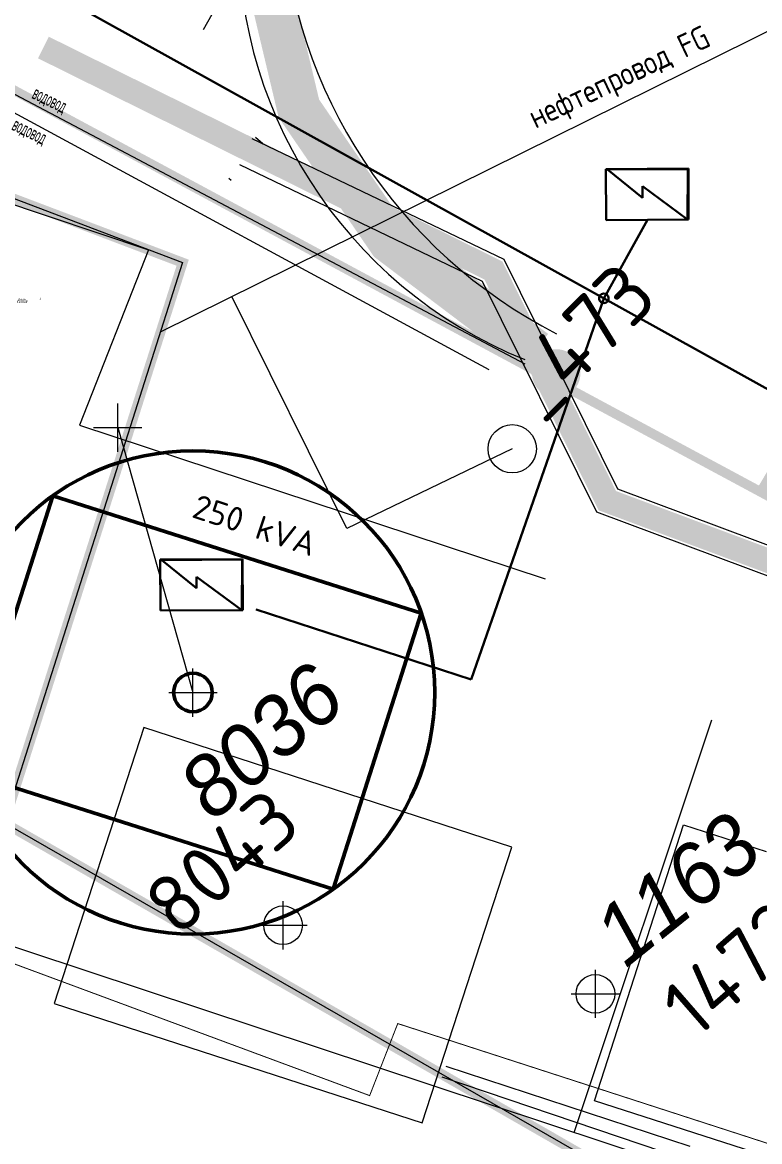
# Model space of a CAD drawing. Header units: millimetres. Extents: x 519 to 9564855, y -810 to 5021775.
# Drawn here: x 9531292.5 to 9531445, y 5000000.7 to 5000232.4 of the extents above; entities that cross this region are included whole.
import ezdxf

# ---------------------------------------------------------------- set-up
doc = ezdxf.new("R2010")
doc.units = ezdxf.units.MM
doc.header["$LTSCALE"] = 2
doc.header["$MEASUREMENT"] = 0
doc.header["$PDMODE"] = 2
doc.header["$PDSIZE"] = 5
doc.linetypes.add('1', pattern=[0])
doc.linetypes.add('DASHED', pattern=[0.75, 0.5, -0.25])
for name, color, linetype in [('COMPOUND', 3, 'Continuous'), ('FIBERGLASS', 212, 'Continuous'), ('OilColl&Flowlines', 3, 'Continuous'), ('OLD WELLS(dr.bfr2000)', 24, 'Continuous'), ('ROAD_GROUND', 9, 'Continuous'), ('vodovod', 5, 'Continuous'), ('Скважины - Конфликты наземки', 92, 'Continuous'), ('Скважины на 2013 год.', 21, '1'), ('Скважины на 2014 год', 70, 'Continuous'), ('Скважины на 2015 год', 7, 'Continuous')]:
    doc.layers.add(name, color=color, linetype=linetype)
for name, color, linetype, lineweight in [('SteamInjInfrastructure', 25, 'Continuous', 100), ('Скважины на 2024 год-125', 10, 'Continuous', 40), ('Скважины на 2026', 222, 'Continuous', 50), ('ТХ_Проект. НГ', 244, 'g_122_n', 50), ('Электро', 1, 'Continuous', 30), ('Электроснаб', 1, 'Continuous', 18), ('Электроснабжене', 1, 'Continuous', 18)]:
    doc.layers.add(name, color=color, linetype=linetype, lineweight=lineweight)
doc.styles.add('92051501$0$STANDARD', font='simplex.shx')
doc.styles.add('Elect', font='isocpeur.ttf')
doc.styles.add('GeoApp', font='', dxfattribs={"height": 1})
doc.styles.add('Line_GUGK', font='')
doc.styles.get("Standard").update_dxf_attribs({"font": 'isocpeur.ttf', "width": 0.5})
doc.styles.add('STANDARDR', font='romans.shx', dxfattribs={"width": 0.8, "height": 2})
doc.styles.get('GeoApp').set_extended_font_data('D431', italic=True)
doc.styles.get('Line_GUGK').set_extended_font_data('Bm431', italic=True)
doc.linetypes.add('g_122_n', pattern='A,2,-2,3,-0.6,["Н",Line_GUGK,S=2,R=0,X=0,Y=-1],-3,3,-2,8,-2,8,-2,6', length=41.6)
doc.linetypes.add('STM_LINE', pattern='A,0.5,-0.2,["S",92051501$0$STANDARD,S=0.1,R=0,X=-0.1,Y=-0.05],-0.05', length=0.75)
doc.linetypes.add('WTR_LINE', pattern='A,0.5,-0.2,["W",92051501$0$STANDARD,S=0.1,R=0,X=-0.1,Y=-0.05],-0.05', length=0.75)

msp = doc.modelspace()

# ---------------------------------------------------------------- linework, layer by layer
at = {"color": 5, "lineweight": 0}
for p, q in [((9531215.771, 5000257.169, -23.918), (9531396.436, 5000161.708, -24.564)), ((9531388.997, 5000160.433, -24.565), (9531214.55, 5000254.857, -24.304))]:
    msp.add_line(p, q, dxfattribs=at)
at = {"lineweight": 0}
for p, q in [((9531249.758, 5000208.292, -24.151), (9531318.584, 5000185.276, -23.93)), ((9531318.584, 5000185.276, -23.93), (9531304.304, 5000148.959, -23.474)), ((9531304.304, 5000148.959, -23.474), (9531400.58286, 5000117.20334))]:
    msp.add_line(p, q, dxfattribs=at)
at = {"color": 32, "lineweight": 0}
for centre, radius, start, end in [((9531431.98631, 5000250.46236, -24.609), 94.84821, 176.8876805, 247.9494689), ((9531450.75287, 5000261.27806, -24.764), 104.87081, 183.5650545, 242.8984631)]:
    msp.add_arc(centre, radius, start, end, dxfattribs=at)
at = {"layer": 'COMPOUND', "lineweight": 0, "const_width": 2}
msp.add_lwpolyline([(9531433.237, 4999834.355), (9531154.137, 4999934.955), (9531212.437, 5000106.355), (9531241.637, 5000183.355), (9531252.05914, 5000210.56066), (9531325.637, 5000182.655), (9531288.7132, 5000066.75124), (9531477.57811, 4999958.15694)], dxfattribs=at)
at = {"layer": 'COMPOUND', "lineweight": 0, "const_width": 2, "elevation": 0}
msp.add_lwpolyline([(9531433.2354, 4999834.27092), (9531154.13907, 4999934.88111), (9531212.44533, 5000106.27898), (9531241.64814, 5000183.27791), (9531252.07128, 5000210.48319), (9531325.64812, 5000182.57485), (9531288.72009, 5000066.67243), (9531477.58103, 4999958.07124)], dxfattribs=at)
at = {"layer": 'FIBERGLASS', "lineweight": 0, "ltscale": 5}
for p, q in [((9531321.06011, 5000168.29374, 0), (9531474.36772, 5000244.22417)), ((9531359.56751, 5000127.60343), (9531335.79888, 5000175.59358, 0)), ((9531393.8, 5000144.1), (9531359.56751, 5000127.60343))]:
    msp.add_line(p, q, dxfattribs=at)
at = {"layer": 'FIBERGLASS', "linetype": 'DASHED', "lineweight": 0, "ltscale": 0.07, "const_width": 3, "elevation": 0}
msp.add_lwpolyline([(9531445.63554, 5000134.93508), (9531453.49473, 5000148.15449), (9531449.60856, 5000150.46489), (9531470.33504, 5000210.90981), (9531511.62837, 5000306.16539), (9531598.86686, 5000505.13692), (9531687.23701, 5000704.64662), (9531690.12365, 5000713.15835), (9531775.3157, 5001066.34806), (9531771.80796, 5001073.56077), (9531049.66614, 5001321.27015), (9531118.61306, 5001522.42529), (9531116.27538, 5001523.22654)], dxfattribs=at)
at = {"layer": 'OilColl&Flowlines', "lineweight": 0, "const_width": 2}
msp.add_lwpolyline([(9530917.659, 5000622.28257), (9531209.737, 5000519.055), (9531255.937, 5000448.855), (9531312.537, 5000429.455), (9531245.337, 5000242.755), (9531451.82079, 5000131.60558), (9531538.737, 5000091.355), (9531540.137, 5000090.455), (9531403.337, 4999707.355)], dxfattribs=at)
at = {"layer": 'OilColl&Flowlines', "lineweight": 0, "const_width": 5}
msp.add_lwpolyline([(9531403.17127, 5000162.20209, 1), (9531402.64263, 5000157.23012, 1)], format="xyb", close=True, dxfattribs=at)
at = {"layer": 'OLD WELLS(dr.bfr2000)', "lineweight": 0}
msp.add_circle((9531393.8, 5000144.1), 5, dxfattribs=at)
at = {"layer": 'ROAD_GROUND', "color": 8, "lineweight": 0, "const_width": 9}
msp.add_lwpolyline([(9531398.49855, 5000164.2919), (9531368.51893, 5000186.98641), (9531349.66869, 5000214.54586), (9531341.09689, 5000250.60011), (9531344.51852, 5000285.43364), (9531354.89363, 5000308.6504), (9531498.42548, 5000527.1004), (9531532.67785, 5000578.01291), (9531571.21687, 5000669.69242), (9531593.72246, 5000717.50418), (9531614.91914, 5000762.19768), (9531638.81989, 5000813.79883), (9531639.11339, 5000814.42226)], dxfattribs=at)
at = {"layer": 'ROAD_GROUND', "linetype": 'Continuous', "lineweight": 0}
for points in [[(9531329.96568, 5000230.85359), (9531371.737, 5000304.955), (9531387.837, 5000330.455), (9531413.537, 5000373.655), (9531438.837, 5000412.955), (9531465.937, 5000455.455), (9531504.137, 5000518.955), (9531545.237, 5000603.055), (9531575.737, 5000667.555), (9531598.237, 5000715.355), (9531619.437, 5000760.055), (9531643.337, 5000811.655), (9531644.4284, 5000813.97326)], [(9531342.20826, 5000207.21313), (9531340.70049, 5000208.51525)], [(9531335.67221, 5000199.64477), (9531335.21448, 5000200.04007)]]:
    msp.add_lwpolyline(points, dxfattribs=at)
at = {"layer": 'ROAD_GROUND', "lineweight": 0, "const_width": 5}
msp.add_lwpolyline([(9531549.80306, 5000082.40085), (9531413.47453, 5000133.3606), (9531389.9067, 5000180.9977), (9531296.84352, 5000227.14957)], dxfattribs=at)
at = {"layer": 'ROAD_GROUND', "lineweight": 0}
for points in [[(9531550.85348, 5000085.21094), (9531415.637, 5000135.755), (9531392.137, 5000183.255), (9531340.037, 5000208.255)], [(9531548.75265, 5000079.59076), (9531411.31206, 5000130.96619), (9531387.6764, 5000178.7404), (9531337.44129, 5000202.84554)]]:
    msp.add_lwpolyline(points, dxfattribs=at)
at = {"layer": 'SteamInjInfrastructure', "color": 6, "linetype": 'STM_LINE', "lineweight": 0, "ltscale": 15}
for p, q in [((9531380.04705, 5000016.31286, 0), (9531430.55444, 4999999.75602, 0)), ((9531713.35668, 4999901.21658, 0), (9531379.33596, 5000014.04489, 0))]:
    msp.add_line(p, q, dxfattribs=at)
at = {"layer": 'vodovod', "linetype": 'WTR_LINE', "lineweight": 0, "ltscale": 5, "const_width": 0.2}
msp.add_lwpolyline([(9528768.87, 5000707.66), (9528819.32247, 5000804.70333), (9529015.0833, 5000723.32951), (9529254.02941, 5000621.24556), (9529300.44955, 5000635.20001), (9529717.37976, 5000469.82746), (9529744.26942, 5000480.68776), (9529926.12309, 5000402.81182), (9530179.49567, 5000359.77342), (9530213.72884, 5000349.68251), (9530273.5686, 5000326.65792), (9530276.6046, 5000319.84692), (9531149.23325, 5000023.913), (9531169.31762, 5000082.56978), (9531364.3164, 5000010.23881), (9531370.12169, 5000025.14849), (9531533.19377, 4999972.28229), (9531710.79089, 4999914.70722), (9531689.06275, 4999854.50849), (9531715.39969, 4999845.00243)], dxfattribs=at)
at = {"layer": 'Скважины - Конфликты наземки', "linetype": 'ByBlock', "lineweight": 0}
msp.add_circle((9531411, 5000031.3), 4, dxfattribs=at)
at = {"layer": 'Скважины - Конфликты наземки', "linetype": 'ByBlock', "lineweight": 0, "ltscale": 80}
msp.add_point((9531411, 5000031.3), dxfattribs=at)
at = {"layer": 'Скважины на 2014 год', "color": 0, "linetype": 'ByBlock', "lineweight": 0}
msp.add_lwpolyline([(9531500.92998, 5000027.57985), (9531486.9679, 4999984.60899), (9531410.82821, 5000009.15925), (9531429.2409, 5000066.26401), (9531446.31985, 5000060.75713)], dxfattribs=at)
at = {"layer": 'Скважины на 2015 год', "color": 5, "linetype": 'ByBlock', "lineweight": 0, "ltscale": 5}
for p, q in [((9531252.05914, 5000210.56066), (9531325.637, 5000182.655)), ((9531325.637, 5000182.655), (9531288.7132, 5000066.75124)), ((9531288.7132, 5000066.75124), (9531476.69935, 4999958.66222))]:
    msp.add_line(p, q, dxfattribs=at)
at = {"layer": 'Скважины на 2024 год-125', "color": 0, "linetype": 'ByBlock', "lineweight": 0}
msp.add_lwpolyline([(9531299.08723, 5000029.32898), (9531375.17175, 5000004.60762), (9531393.71277, 5000061.67102), (9531317.62825, 5000086.39238)], close=True, dxfattribs=at)
msp.add_circle((9531346.4, 5000045.5), 4, dxfattribs=at)
msp.add_point((9531346.4, 5000045.5), dxfattribs=at)
at = {"layer": 'Скважины на 2026', "lineweight": 5}
msp.add_line((9531312.2, 5000148.5), (9531327.77, 5000093.66), dxfattribs=at)
at = {"layer": 'Скважины на 2026', "linetype": 'ByBlock', "ltscale": 50}
msp.add_lwpolyline([(9531280.54913, 5000077.22257), (9531356.77178, 5000052.93044), (9531374.99087, 5000110.09743), (9531298.76822, 5000134.38956)], close=True, dxfattribs=at)
msp.add_circle((9531327.77, 5000093.66), 50, dxfattribs=at)
at = {"layer": 'Скважины на 2026', "linetype": 'ByBlock'}
msp.add_circle((9531327.77, 5000093.66), 4, dxfattribs=at)
at = {"layer": 'Скважины на 2026', "linetype": 'ByBlock', "lineweight": 0}
for p in [(9531312.2, 5000148.5), (9531327.77, 5000093.66)]:
    msp.add_point(p, dxfattribs=at)
at = {"layer": 'ТХ_Проект. НГ', "color": 3, "linetype": 'ByBlock', "lineweight": 0, "ltscale": 0.3}
msp.add_line((9531406.63063, 5000002.61574), (9531435.09303, 5000087.9966), dxfattribs=at)
msp.add_lwpolyline([(9531174.07591, 5000079.70838), (9531496.80407, 4999972.72294)], dxfattribs=at)
at = {"layer": 'Электро'}
for p, q in [((9531264.03292, 5000257.84175, 0), (9531484.71604, 5000135.26517, 0)), ((9531413.17438, 5000201.99025), (9531430.22281, 5000202.09458)), ((9531413.23908, 5000191.41789), (9531413.17438, 5000201.99025)), ((9531430.12555, 5000201.99613), (9531413.52995, 5000201.89457)), ((9531413.52995, 5000201.89457), (9531420.74173, 5000196.06733)), ((9531430.05186, 5000191.55367), (9531430.12555, 5000201.99613)), ((9531430.22281, 5000202.09458), (9531430.28751, 5000191.52223)), ((9531420.74173, 5000196.06733), (9531420.7272, 5000198.44257)), ((9531420.7272, 5000198.44257), (9531430.05186, 5000191.55367)), ((9531421.76329, 5000191.47006), (9531412.748, 5000175.23921, 0)), ((9531430.28751, 5000191.52223), (9531413.23908, 5000191.41789)), ((9531412.748, 5000175.23921, 0), (9531385.29147, 5000096.37329)), ((9531320.96587, 5000121.17373), (9531338.0143, 5000121.27806)), ((9531321.03057, 5000110.60138), (9531320.96587, 5000121.17373)), ((9531337.91705, 5000121.17961), (9531321.32145, 5000121.07805)), ((9531321.32145, 5000121.07805), (9531328.53323, 5000115.25082)), ((9531337.84336, 5000110.73715), (9531337.91705, 5000121.17961)), ((9531338.0143, 5000121.27806), (9531338.079, 5000110.70571)), ((9531328.53323, 5000115.25082), (9531328.51869, 5000117.62605)), ((9531328.51869, 5000117.62605), (9531337.84336, 5000110.73715)), ((9531338.079, 5000110.70571), (9531321.03057, 5000110.60138)), ((9531385.29147, 5000096.37329), (9531340.82125, 5000110.82254))]:
    msp.add_line(p, q, dxfattribs=at)
at = {"layer": 'Электро', "ltscale": 25}
for start, end in [(162, 342), (342, 162)]:
    msp.add_arc((9531412.748, 5000175.23921, 0), 1, start, end, dxfattribs=at)
at = {"layer": 'Электроснаб', "color": 1, "linetype": 'ByBlock', "lineweight": 0}
for p, q in [((9531264.03292, 5000257.84175, 0), (9531484.71604, 5000135.26517, 0)), ((9531413.17438, 5000201.99025), (9531430.22281, 5000202.09458)), ((9531413.23908, 5000191.41789), (9531413.17438, 5000201.99025)), ((9531430.12555, 5000201.99613), (9531413.52995, 5000201.89457)), ((9531413.52995, 5000201.89457), (9531420.74173, 5000196.06733)), ((9531430.05186, 5000191.55367), (9531430.12555, 5000201.99613)), ((9531430.22281, 5000202.09458), (9531430.28751, 5000191.52223)), ((9531420.74173, 5000196.06733), (9531420.7272, 5000198.44257)), ((9531420.7272, 5000198.44257), (9531430.05186, 5000191.55367)), ((9531421.76329, 5000191.47006), (9531412.748, 5000175.23921, 0)), ((9531430.28751, 5000191.52223), (9531413.23908, 5000191.41789)), ((9531412.748, 5000175.23921, 0), (9531385.29147, 5000096.37329)), ((9531320.96587, 5000121.17373), (9531338.0143, 5000121.27806)), ((9531321.03057, 5000110.60138), (9531320.96587, 5000121.17373)), ((9531337.91705, 5000121.17961), (9531321.32145, 5000121.07805)), ((9531321.32145, 5000121.07805), (9531328.53323, 5000115.25082)), ((9531337.84336, 5000110.73715), (9531337.91705, 5000121.17961)), ((9531338.0143, 5000121.27806), (9531338.079, 5000110.70571)), ((9531328.53323, 5000115.25082), (9531328.51869, 5000117.62605)), ((9531328.51869, 5000117.62605), (9531337.84336, 5000110.73715)), ((9531338.079, 5000110.70571), (9531321.03057, 5000110.60138)), ((9531385.29147, 5000096.37329), (9531340.82125, 5000110.82254))]:
    msp.add_line(p, q, dxfattribs=at)
at = {"layer": 'Электроснаб', "color": 1, "linetype": 'ByBlock', "lineweight": 0, "ltscale": 25}
for start, end in [(162, 342), (342, 162)]:
    msp.add_arc((9531412.748, 5000175.23921, 0), 1, start, end, dxfattribs=at)
at = {"layer": 'Электроснабжене', "color": 1, "linetype": 'ByBlock', "lineweight": 0}
for p, q in [((9531264.03292, 5000257.84175, 0), (9531484.71604, 5000135.26517, 0)), ((9531413.17438, 5000201.99025), (9531430.22281, 5000202.09458)), ((9531413.23908, 5000191.41789), (9531413.17438, 5000201.99025)), ((9531430.12555, 5000201.99613), (9531413.52995, 5000201.89457)), ((9531413.52995, 5000201.89457), (9531420.74173, 5000196.06733)), ((9531430.05186, 5000191.55367), (9531430.12555, 5000201.99613)), ((9531430.22281, 5000202.09458), (9531430.28751, 5000191.52223)), ((9531420.74173, 5000196.06733), (9531420.7272, 5000198.44257)), ((9531420.7272, 5000198.44257), (9531430.05186, 5000191.55367)), ((9531421.76329, 5000191.47006), (9531412.748, 5000175.23921, 0)), ((9531430.28751, 5000191.52223), (9531413.23908, 5000191.41789)), ((9531412.748, 5000175.23921, 0), (9531385.29147, 5000096.37329)), ((9531320.96587, 5000121.17373), (9531338.0143, 5000121.27806)), ((9531321.03057, 5000110.60138), (9531320.96587, 5000121.17373)), ((9531337.91705, 5000121.17961), (9531321.32145, 5000121.07805)), ((9531321.32145, 5000121.07805), (9531328.53323, 5000115.25082)), ((9531337.84336, 5000110.73715), (9531337.91705, 5000121.17961)), ((9531338.0143, 5000121.27806), (9531338.079, 5000110.70571)), ((9531328.53323, 5000115.25082), (9531328.51869, 5000117.62605)), ((9531328.51869, 5000117.62605), (9531337.84336, 5000110.73715)), ((9531338.079, 5000110.70571), (9531321.03057, 5000110.60138)), ((9531385.29147, 5000096.37329), (9531340.82125, 5000110.82254))]:
    msp.add_line(p, q, dxfattribs=at)
at = {"layer": 'Электроснабжене', "color": 1, "linetype": 'ByBlock', "lineweight": 0, "ltscale": 25}
for start, end in [(162, 342), (342, 162)]:
    msp.add_arc((9531412.748, 5000175.23921, 0), 1, start, end, dxfattribs=at)

# ---------------------------------------------------------------- texts
at = {"color": 5, "lineweight": 0, "char_height": 3, "attachment_point": 1, "rotation": 333.7856338}
for insert in [(9531295.58211, 5000219.42632), (9531291.40605, 5000212.89769)]:
    msp.add_mtext('водовод', dxfattribs=dict(at, insert=insert))
at = {"color": 0, "lineweight": 0, "attachment_point": 1}
for s, insert, char_height in [('v5000м', (9531291.30712, 5000175.14825), 0.9), ('3', (9531296.0742, 5000175.39477), 0.5)]:
    msp.add_mtext(s, dxfattribs=dict(at, insert=insert, char_height=char_height))
at = {"layer": 'OLD WELLS(dr.bfr2000)', "lineweight": 0, "style": 'Elect'}
msp.add_text(' _473', height=12.5, rotation=44.9999999, dxfattribs=at).set_placement((9531393.8, 5000144.1))
at = {"layer": 'Скважины - Конфликты наземки', "lineweight": 35, "style": 'GeoApp'}
msp.add_text('1163', height=12.5, rotation=38.8332141, dxfattribs=at).set_placement((9531417.27117, 5000036.50079))
at = {"layer": 'Скважины на 2013 год.', "color": 6, "linetype": 'ByBlock', "lineweight": 0, "ltscale": 5, "insert": (9531396.54659, 5000214.6163), "char_height": 8, "attachment_point": 1, "rotation": 25.3361676, "style": 'STANDARDR'}
msp.add_mtext('{\\H0.6x;нефтепровод FG}', dxfattribs=at)
at = {"layer": 'Скважины на 2014 год', "color": 0, "linetype": 'ByBlock', "lineweight": 0, "style": 'Elect'}
msp.add_text('1472', height=12, rotation=41, dxfattribs=at).set_placement((9531431.60743, 5000021.61007))
at = {"layer": 'Скважины на 2024 год-125', "color": 0, "linetype": 'ByBlock', "lineweight": 0, "style": 'Elect'}
msp.add_text('8043', height=12, rotation=41, dxfattribs=at).set_placement((9531324.55925, 5000042.67759))
at = {"layer": 'Скважины на 2026', "linetype": 'ByBlock', "style": 'Line_GUGK'}
msp.add_text('8036', height=12.5, rotation=41, dxfattribs=at).set_placement((9531331.92466, 5000066.71423))
at = {"layer": 'Электро'}
msp.add_text('250 kVA', height=5, rotation=341.691556, dxfattribs=at).set_placement((9531327.29376, 5000130.01767, -0.00006))
at = {"layer": 'Электроснаб', "color": 1, "linetype": 'ByBlock', "lineweight": 0}
msp.add_text('250 kVA', height=5, rotation=341.691556, dxfattribs=at).set_placement((9531327.29376, 5000130.01767, -0.00006))
at = {"layer": 'Электроснабжене', "color": 1, "linetype": 'ByBlock', "lineweight": 0}
msp.add_text('250 kVA', height=5, rotation=341.691556, dxfattribs=at).set_placement((9531327.29376, 5000130.01767, -0.00006))

doc.saveas('drawing.dxf')
